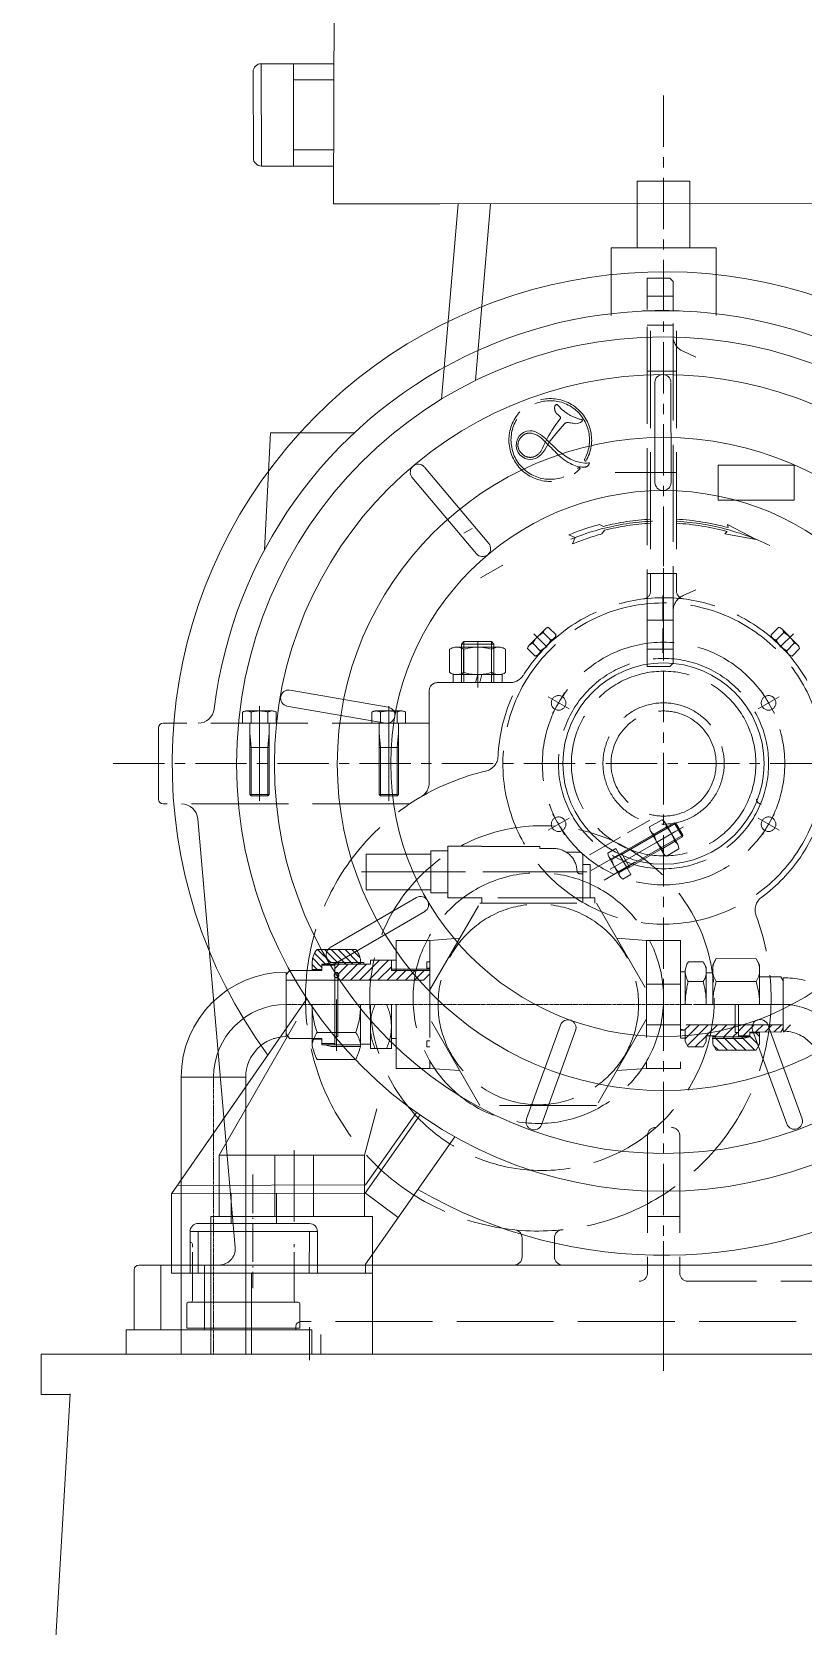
# Model space of a CAD drawing. Header units: inches. Extents: x 76 to 22091, y 292 to 17065.
# Drawn here: x 5108 to 5585, y 4821 to 5806 of the extents above; entities that cross this region are included whole.
import ezdxf

# ---------------------------------------------------------------- set-up
doc = ezdxf.new("R2010")
doc.units = ezdxf.units.IN
doc.header["$MEASUREMENT"] = 0
for name, pattern in [('ACAD_ISO02W100', [15, 12, -3]), ('ACAD_ISO04W100', [30, 24, -3, 0, -3]), ('CENTER', [50.8, 31.75, -6.35, 6.35, -6.35]), ('CHAIN', [0.7087, 0.4724, -0.0591, 0.1181, -0.0591]), ('EB_DASHDOTDOT', [45, 30, -3, 3, -3, 3, -3])]:
    doc.linetypes.add(name, pattern=pattern)
for name, color, linetype, lineweight in [('CAXA0', 7, 'Continuous', 5), ('CAXA1', 5, 'CENTER', 5), ('CAXA3', 7, 'Continuous', 5), ('图层1', 1, 'ACAD_ISO04W100', 5), ('虚线', 6, 'ACAD_ISO02W100', 5)]:
    doc.layers.add(name, color=color, linetype=linetype, lineweight=lineweight)

msp = doc.modelspace()

# ---------------------------------------------------------------- linework, layer by layer
at = {"color": 7, "lineweight": 5}
for p, q in [((5294.93, 5825.81), (5294.59, 5699.88)), ((5294.83, 5786.48), (5249.84, 5786.48)), ((5249.95, 5723.24), (5249.89, 5786.48)), ((5269.89, 5723.24), (5269.89, 5786.48)), ((5244.95, 5728.23), (5244.84, 5781.47)), ((5294.83, 5776.48), (5269.89, 5776.48)), ((5294.66, 5733.24), (5269.89, 5733.24)), ((5294.66, 5723.24), (5249.95, 5723.24)), ((5482.48, 5713.85), (5514.98, 5713.85)), ((5482.48, 5713.85), (5482.48, 5672.6)), ((5514.98, 5713.85), (5514.98, 5672.6)), ((5360.23, 5699.88), (5294.59, 5699.88)), ((5635.28, 5700.07), (5360.23, 5699.88)), ((5371.58, 5699.88), (5361.33, 5579.11)), ((5391.62, 5699.9), (5382.38, 5590.66)), ((5466.23, 5672.6), (5466.23, 5630.85)), ((5466.23, 5672.6), (5531.23, 5672.6)), ((5531.23, 5672.6), (5531.23, 5630.85)), ((5502.65, 5653.86), (5488.65, 5653.86)), ((5488.65, 5634.62), (5488.65, 5653.86)), ((5502.65, 5653.86), (5504.65, 5651.86)), ((5504.65, 5633.98), (5504.65, 5651.86)), ((5493.29, 5589.52), (5493.41, 5527.56)), ((5503.29, 5589.3), (5503.41, 5527.63)), ((5255.67, 5558.27), (5251.88, 5486.02)), ((5307.39, 5558.27), (5255.67, 5558.27)), ((5343.08, 5530.89), (5383, 5483.5)), ((5350.88, 5537.14), (5390.61, 5489.98)), ((5375.22, 5496.17), (5380.41, 5499.17)), ((5267.65, 5399.22), (5328.4, 5388.63)), ((5265.7, 5389.41), (5326.74, 5378.77)), ((5186.23, 5375.85), (5186.23, 5331.86)), ((5210.53, 5319.73), (5233.71, 5054.73)), ((5471.36, 5297.64), (5505.35, 5317.27)), ((5473.04, 5297.74), (5506.38, 5316.99)), ((5490.09, 5314.68), (5497.77, 5319.12)), ((5498.52, 5298.55), (5490.73, 5312.05)), ((5500.37, 5314.62), (5492.69, 5310.18)), ((5507.53, 5303.75), (5499.73, 5317.25)), ((5506.38, 5316.99), (5505.35, 5317.27)), ((5505.35, 5317.27), (5510.35, 5308.61)), ((5506.38, 5316.99), (5510.63, 5309.63)), ((5476.36, 5288.98), (5510.35, 5308.61)), ((5477.29, 5290.38), (5510.63, 5309.63)), ((5505.56, 5305.62), (5497.88, 5301.18)), ((5510.63, 5309.63), (5510.35, 5308.61)), ((5464.33, 5298.48), (5469.24, 5301.31)), ((5464.86, 5296.11), (5471.78, 5284.11)), ((5466.64, 5294.48), (5471.55, 5297.31)), ((5469.24, 5301.31), (5478.48, 5285.31)), ((5471.36, 5297.64), (5476.36, 5288.98)), ((5472.66, 5298.39), (5477.66, 5289.73)), ((5500.48, 5296.68), (5508.16, 5301.12)), ((5471.26, 5286.48), (5476.17, 5289.31)), ((5473.57, 5282.48), (5478.48, 5285.31)), ((5292.55, 5240.07), (5345.9, 5271.01)), ((5297.36, 5231.3), (5350.96, 5262.38)), ((5267.34, 5225.95), (5265.34, 5223.16)), ((5265.34, 5224.99), (5265.34, 5185.04)), ((5194.39, 5087.92), (5278.08, 5208.4)), ((5223.73, 5111.85), (5271.42, 5194.69)), ((5257.34, 5183.95), (5258.05, 5183.95)), ((5267.34, 5183.95), (5265.34, 5186.75)), ((5267.34, 5183.95), (5281.34, 5183.95)), ((5413.93, 5134.16), (5434.91, 5192.15)), ((5423.24, 5130.53), (5444.33, 5188.79)), ((5574.99, 5131.04), (5553.78, 5188.95)), ((5584.45, 5134.25), (5563.15, 5192.44)), ((5200.31, 5159.96), (5240.26, 5159.96)), ((5200.31, 5159.96), (5200.31, 4988.85)), ((5200.31, 5159.96), (5230.26, 5159.96)), ((5240.26, 5159.96), (5240.26, 4988.85)), ((5313.73, 5111.85), (5321.33, 5140.46)), ((5314.23, 5088.35), (5348.08, 5136.62)), ((5314.26, 5093.35), (5345.97, 5138.1)), ((5314.32, 5044.35), (5369.68, 5123.12)), ((5223.73, 5111.85), (5313.73, 5111.85)), ((5223.73, 5073.85), (5223.73, 5111.85)), ((5313.73, 5073.85), (5313.73, 5111.85)), ((5314.28, 5088.35), (5194.39, 5087.92)), ((5194.39, 5087.92), (5194.39, 5038.85)), ((5314.26, 5093.35), (5197.87, 5092.93)), ((5231.32, 5088.27), (5231.32, 5069.55)), ((5259.28, 5088.29), (5259.33, 5069.51)), ((5314.28, 5088.35), (5334.63, 5073.26)), ((5279.63, 5069.48), (5210.77, 5069.58)), ((5318.73, 5073.86), (5218.72, 5073.86)), ((5218.72, 5073.86), (5218.72, 4988.85)), ((5318.73, 5073.86), (5318.73, 4988.85)), ((5284.62, 5064.53), (5205.77, 5064.58)), ((5205.77, 5064.58), (5205.77, 5038.85)), ((5210.77, 5064.58), (5210.77, 5038.85)), ((5279.62, 5064.53), (5279.59, 5038.85)), ((5284.62, 5064.53), (5284.62, 5038.85)), ((5411.23, 5060.61), (5411.23, 5048.86)), ((5431.23, 5060.61), (5431.23, 5048.86)), ((5171.23, 5040.86), (5171.23, 5003.86)), ((5915.73, 5043.86), (5174.23, 5043.86)), ((5194.39, 5038.85), (5314.33, 5038.85)), ((5318.73, 5038.86), (5218.72, 5038.86)), ((5243.72, 5038.86), (5243.72, 4988.85)), ((5314.32, 5044.35), (5314.33, 5038.85)), ((5203.72, 5004.85), (5203.72, 5019.85)), ((5204.72, 5020.85), (5272.72, 5020.85)), ((5271.22, 5020.85), (5272.72, 5020.85)), ((5273.72, 5004.85), (5273.72, 5019.85)), ((5166.23, 5003.86), (5166.23, 4988.85)), ((5238.73, 5003.86), (5166.23, 5003.86)), ((5177.22, 5003.85), (5166.23, 5003.85)), ((5238.73, 5003.86), (5171.23, 5003.86)), ((5281.23, 5003.86), (5186.23, 5003.86)), ((5203.72, 5004.85), (5273.72, 5004.85)), ((5271.23, 5005.86), (5271.23, 5003.86)), ((5281.23, 5003.86), (5281.23, 4988.85)), ((5286.72, 4988.85), (5286.72, 5000.85)), ((5113.72, 4988.85), (5113.72, 4963.85)), ((5113.73, 4988.85), (5113.73, 4963.85)), ((5958.72, 4988.85), (5113.73, 4988.85)), ((5988.72, 4988.85), (5128.72, 4988.85)), ((5190.72, 4988.85), (5286.72, 4988.85)), ((5131.68, 4964.25), (5107.94, 4558.85)), ((5113.73, 4963.85), (5131.65, 4963.85))]:
    msp.add_line(p, q, dxfattribs=at)
for centre, radius in [((5498.73, 5353.55), 264.11), ((5498.73, 5353.55), 240.75), ((5498.73, 5353.55), 201.83), ((5498.73, 5353.85), 168.78), ((5498.73, 5353.85), 62.24)]:
    msp.add_circle(centre, radius, dxfattribs=at)
for centre, radius, start, end in [((5249.84, 5781.48), 5, 89.99533, 180.11998), ((5249.95, 5728.24), 5, 180.11998, 270.00361), ((5498.73, 5353.85), 304, 68.52452, 216.36046), ((5498.73, 5353.86), 280, 58.99728, 173.06809), ((5498.73, 5353.85), 304, 240.01155, 64.22543), ((5498.29, 5589.3), 5, 2.81785, 177.40095), ((5347.05, 5533.93), 5, 42.81785, 217.40095), ((5498.41, 5527.63), 5, 180, 0), ((5386.78, 5486.77), 5, 220, 40), ((5266.79, 5394.29), 5, 82.81785, 257.40095), ((5210.85, 5388.86), 10, 270, 353.06809), ((5327.53, 5383.71), 5, 260, 80), ((5189.23, 5375.85), 3, 90, 180), ((5189.23, 5331.86), 3, 180, 270), ((5200.57, 5318.86), 10, 5, 90), ((5494.87, 5314.44), 4.79, 177.13277, 242.86723), ((5495.59, 5314.86), 4.79, 357.13277, 62.86723), ((5488.04, 5301.5), 18, 13.22135, 46.77865), ((5510.21, 5314.3), 18, 193.22135, 226.77865), ((5503.38, 5301.36), 4.79, 357.13277, 62.86723), ((5468.34, 5298.12), 4.02, 174.96996, 245.03004), ((5481.31, 5297.61), 15, 192.06607, 227.93393), ((5502.67, 5300.94), 4.79, 177.13277, 242.86723), ((5475.27, 5286.12), 4.02, 174.96996, 245.03004), ((5348.4, 5266.68), 5, 300, 120), ((5295.05, 5235.74), 5, 122.81785, 297.40095), ((5265.34, 5159.96), 65.03, 90, 180), ((5439.6, 5190.44), 5, 340, 160), ((5558.48, 5190.66), 5, 20, 200), ((5265.34, 5159.96), 25.08, 90, 180), ((5332.6, 5192.98), 53.05, 194.91691, 204.52925), ((5418.63, 5132.45), 5, 162.81785, 337.40095), ((5579.68, 5132.75), 5, 202.81785, 17.40095), ((5210.77, 5064.58), 5, 89.91581, 180), ((5279.62, 5064.48), 5, 0.58104, 89.91581), ((5406.23, 5060.61), 5, 0, 84.22171), ((5436.23, 5060.61), 5, 95.77737, 180), ((5206.22, 5056.85), 1, 0, 90), ((5223.75, 5053.86), 10, 270, 5), ((5406.23, 5048.86), 5, 270, 0), ((5436.23, 5048.86), 5, 180, 270), ((5174.23, 5040.86), 3, 90, 180), ((5204.72, 5019.85), 1, 90, 180), ((5206.22, 5021.85), 1, 270, 0), ((5271.22, 5021.85), 1, 180, 270), ((5272.72, 5019.85), 1, 0, 90), ((5274.23, 5005.86), 3, 90, 180)]:
    msp.add_arc(centre, radius, start, end, dxfattribs=at)
at = {"color": 7, "lineweight": 5, "ltscale": 3}
msp.add_arc((5265.34, 5159.96), 45, 90, 180, dxfattribs=at)
at = {"layer": 'CAXA0', "color": 7, "linetype": 'Continuous', "lineweight": 5}
for p, q in [((5287.34, 5227.84), (5281.67, 5233.51)), ((5289.46, 5229.97), (5282.8, 5236.62)), ((5292.82, 5230.84), (5284.71, 5238.95)), ((5296.95, 5230.95), (5288.95, 5238.95)), ((5301.2, 5230.95), (5293.2, 5238.95)), ((5305.44, 5230.95), (5297.44, 5238.95)), ((5309.68, 5230.95), (5301.68, 5238.95)), ((5310.89, 5233.99), (5305.92, 5238.95)), ((5284.48, 5226.45), (5281.34, 5229.6)), ((5295.34, 5227.19), (5298, 5229.85)), ((5298.05, 5229.85), (5296.95, 5230.95)), ((5297.58, 5223.77), (5303.66, 5229.85)), ((5299.41, 5219.95), (5309.31, 5229.85)), ((5302.3, 5229.85), (5301.2, 5230.95)), ((5305.07, 5219.95), (5314.97, 5229.85)), ((5306.54, 5229.85), (5305.44, 5230.95)), ((5310.78, 5229.85), (5309.68, 5230.95)), ((5310.73, 5219.95), (5323.01, 5232.23)), ((5316.38, 5219.95), (5328.66, 5232.23)), ((5317.34, 5232.22), (5317.35, 5232.23)), ((5322.04, 5219.95), (5330.34, 5228.25)), ((5327.7, 5219.95), (5333.7, 5225.95)), ((5333.35, 5219.95), (5339.35, 5225.95)), ((5339.01, 5219.95), (5345.01, 5225.95)), ((5344.67, 5219.95), (5350.67, 5225.95)), ((5350.32, 5219.95), (5354.24, 5223.87)), ((5509.24, 5192.19), (5509.44, 5192.4)), ((5511.74, 5189.04), (5515.1, 5192.4)), ((5512.12, 5183.76), (5520.76, 5192.4)), ((5513.53, 5179.51), (5526.42, 5192.4)), ((5518.38, 5178.65), (5525.12, 5185.39)), ((5525.18, 5185.45), (5532.13, 5192.4)), ((5530.62, 5185.23), (5537.79, 5192.4)), ((5530.99, 5183.94), (5530.62, 5184.31)), ((5530.99, 5183.94), (5530.62, 5184.31)), ((5538.28, 5176.63), (5530.99, 5183.94)), ((5538.28, 5176.63), (5530.99, 5183.94)), ((5536.65, 5183.94), (5535.65, 5184.94)), ((5536.65, 5183.94), (5535.65, 5184.94)), ((5535.98, 5184.94), (5543.03, 5191.98)), ((5543.94, 5176.63), (5536.65, 5183.94)), ((5543.94, 5176.63), (5536.65, 5183.94)), ((5542.3, 5183.93), (5541.3, 5184.93)), ((5542.3, 5183.93), (5541.3, 5184.93)), ((5541.63, 5184.93), (5544.38, 5187.68)), ((5549.6, 5176.62), (5542.3, 5183.93)), ((5549.6, 5176.62), (5542.3, 5183.93)), ((5545.12, 5188.48), (5549.04, 5192.4)), ((5547.9, 5183.99), (5546.96, 5184.93)), ((5547.9, 5183.99), (5546.96, 5184.93)), ((5555.25, 5176.62), (5547.9, 5183.99)), ((5555.25, 5176.62), (5547.9, 5183.99)), ((5547.93, 5185.63), (5554.7, 5192.4)), ((5557.75, 5179.78), (5552.12, 5185.42)), ((5557.75, 5179.78), (5552.12, 5185.42)), ((5558.12, 5185.07), (5555.78, 5187.42)), ((5558.12, 5185.07), (5555.78, 5187.42)), ((5555.88, 5187.92), (5560.36, 5192.4)), ((5561.53, 5187.91), (5566.01, 5192.4)), ((5567.18, 5187.91), (5571.67, 5192.4)), ((5572.83, 5187.9), (5577.33, 5192.4)), ((5532.63, 5176.64), (5529.49, 5179.78)), ((5532.63, 5176.64), (5529.49, 5179.78))]:
    msp.add_line(p, q, dxfattribs=at)
at = {"layer": 'CAXA1', "lineweight": 5}
for p, q in [((5498.73, 5766.78), (5498.73, 5029.47)), ((5158.27, 5353.85), (5839.2, 5353.85))]:
    msp.add_line(p, q, dxfattribs=at)
at = {"layer": 'CAXA1', "linetype": 'CENTER', "lineweight": 5, "ltscale": 3}
for p, q in [((5508.32, 5633.77), (5485.71, 5633.77)), ((5465.72, 5288.61), (5511.1, 5314.81)), ((5493.96, 5304.92), (5506.23, 5312)), ((5494.74, 5311.15), (5454.04, 5287.65)), ((5270.23, 5114.85), (5270.23, 5070.85)), ((5498.73, 5058.64), (5498.73, 4978.38)), ((5279.72, 4985.1), (5279.72, 5005.54)), ((5498.72, 4988.86), (5498.72, 4978.38))]:
    msp.add_line(p, q, dxfattribs=at)
at = {"layer": 'CAXA3', "color": 7, "lineweight": 5}
for p, q in [((5471.36, 5297.64), (5473.04, 5297.74)), ((5476.36, 5288.98), (5477.29, 5290.38))]:
    msp.add_line(p, q, dxfattribs=at)
at = {"layer": 'CAXA3', "color": 7, "linetype": 'EB_DASHDOTDOT', "lineweight": 5}
for p, q in [((5207.22, 5021.85), (5207.22, 5056.85)), ((5270.22, 5021.85), (5270.22, 5056.85))]:
    msp.add_line(p, q, dxfattribs=at)
at = {"layer": '图层1', "color": 7, "lineweight": 5}
msp.add_line((5244.73, 5099.89), (5244.73, 5029.47), dxfattribs=at)
at = {"layer": '虚线', "color": 7, "lineweight": 5, "ltscale": 5}
for p, q in [((5504.65, 5642.86), (5488.65, 5642.86)), ((5488.65, 5413.86), (5488.65, 5634.49)), ((5488.65, 5413.77), (5488.65, 5633.77)), ((5504.65, 5415.86), (5504.65, 5634.7)), ((5504.65, 5415.86), (5504.65, 5633.98)), ((5504.65, 5624.86), (5488.65, 5624.86)), ((5490.73, 5621.28), (5490.73, 5460.56)), ((5506.73, 5621.28), (5506.73, 5460.57)), ((5510.83, 5608.72), (5518.65, 5605.14)), ((5506.73, 5596.36), (5488.65, 5596.36)), ((5431.33, 5574.02), (5431.32, 5573.87)), ((5431.32, 5573.87), (5431.32, 5573.72)), ((5431.32, 5573.72), (5431.32, 5573.55)), ((5431.32, 5573.55), (5431.33, 5573.38)), ((5431.34, 5574.16), (5431.33, 5574.02)), ((5431.33, 5573.38), (5431.35, 5573.21)), ((5431.36, 5574.3), (5431.34, 5574.16)), ((5431.35, 5573.21), (5431.38, 5572.88)), ((5431.38, 5574.43), (5431.36, 5574.3)), ((5431.41, 5574.55), (5431.38, 5574.43)), ((5431.38, 5572.88), (5431.43, 5572.57)), ((5431.44, 5574.67), (5431.41, 5574.55)), ((5431.43, 5572.57), (5431.47, 5572.43)), ((5431.48, 5574.78), (5431.44, 5574.67)), ((5431.47, 5572.43), (5431.5, 5572.28)), ((5431.52, 5574.89), (5431.48, 5574.78)), ((5431.5, 5572.28), (5431.54, 5572.14)), ((5431.57, 5574.99), (5431.52, 5574.89)), ((5431.54, 5572.14), (5431.58, 5571.99)), ((5431.63, 5575.09), (5431.57, 5574.99)), ((5431.58, 5571.99), (5431.62, 5571.86)), ((5431.62, 5571.86), (5431.67, 5571.72)), ((5431.69, 5575.17), (5431.63, 5575.09)), ((5431.67, 5571.72), (5431.72, 5571.59)), ((5431.76, 5575.26), (5431.69, 5575.17)), ((5431.72, 5571.59), (5431.77, 5571.46)), ((5431.86, 5575.36), (5431.76, 5575.26)), ((5431.77, 5571.46), (5431.83, 5571.34)), ((5431.83, 5571.34), (5431.89, 5571.21)), ((5431.97, 5575.46), (5431.86, 5575.36)), ((5431.89, 5571.21), (5431.96, 5571.1)), ((5431.96, 5571.1), (5432.03, 5570.98)), ((5432.1, 5575.55), (5431.97, 5575.46)), ((5432.03, 5570.98), (5432.1, 5570.86)), ((5432.25, 5575.64), (5432.1, 5575.55)), ((5432.1, 5570.86), (5432.18, 5570.75)), ((5432.18, 5570.75), (5432.26, 5570.63)), ((5432.4, 5575.72), (5432.25, 5575.64)), ((5432.26, 5570.63), (5432.35, 5570.51)), ((5432.35, 5570.51), (5432.44, 5570.39)), ((5432.57, 5575.79), (5432.4, 5575.72)), ((5432.44, 5570.39), (5432.55, 5570.27)), ((5432.55, 5570.27), (5432.77, 5570.03)), ((5432.74, 5575.85), (5432.57, 5575.79)), ((5432.93, 5575.91), (5432.74, 5575.85)), ((5432.77, 5570.03), (5433, 5569.8)), ((5432.93, 5575.91), (5433.32, 5575.43)), ((5433, 5569.8), (5433.26, 5569.55)), ((5433.26, 5569.55), (5433.5, 5569.32)), ((5433.32, 5575.43), (5433.72, 5574.97)), ((5433.5, 5569.32), (5434.19, 5568.71)), ((5433.72, 5574.97), (5434.13, 5574.51)), ((5434.13, 5574.51), (5434.55, 5574.07)), ((5434.19, 5568.71), (5434.73, 5568.21)), ((5434.55, 5574.07), (5434.98, 5573.63)), ((5434.98, 5573.63), (5435.41, 5573.21)), ((5435.41, 5573.21), (5435.85, 5572.79)), ((5435.85, 5572.79), (5436.3, 5572.39)), ((5436.3, 5572.39), (5436.76, 5572)), ((5436.76, 5572), (5437.22, 5571.62)), ((5437.22, 5571.62), (5437.69, 5571.25)), ((5437.69, 5571.25), (5438.17, 5570.9)), ((5438.17, 5570.9), (5438.65, 5570.56)), ((5438.65, 5570.56), (5439.14, 5570.23)), ((5439.14, 5570.23), (5439.63, 5569.91)), ((5439.63, 5569.91), (5440.13, 5569.61)), ((5440.13, 5569.61), (5440.58, 5569.34)), ((5440.58, 5569.34), (5441.05, 5569.08)), ((5441.05, 5569.08), (5441.52, 5568.83)), ((5441.52, 5568.83), (5442, 5568.59)), ((5442, 5568.59), (5442.49, 5568.36)), ((5442.49, 5568.36), (5442.98, 5568.14)), ((5442.98, 5568.14), (5443.48, 5567.92)), ((5410.84, 5557.62), (5412.45, 5558.68)), ((5412.45, 5558.68), (5414.21, 5559.36)), ((5414.21, 5559.36), (5416.01, 5559.62)), ((5416.01, 5559.62), (5417.53, 5559.5)), ((5417.53, 5559.5), (5419.13, 5559.07)), ((5419.13, 5559.07), (5420.8, 5558.33)), ((5420.8, 5558.33), (5422.59, 5557.27)), ((5429.68, 5559.71), (5428.75, 5558.2)), ((5430.88, 5561.54), (5429.68, 5559.71)), ((5432.11, 5563.36), (5430.88, 5561.54)), ((5437.43, 5563.92), (5432.06, 5557.6)), ((5433.4, 5565.14), (5432.11, 5563.36)), ((5434.73, 5566.91), (5433.4, 5565.14)), ((5437.48, 5563.95), (5437.3, 5563.79)), ((5437.67, 5564.09), (5437.48, 5563.95)), ((5437.86, 5564.22), (5437.67, 5564.09)), ((5438.05, 5564.34), (5437.86, 5564.22)), ((5438.24, 5564.43), (5438.05, 5564.34)), ((5438.43, 5564.51), (5438.24, 5564.43)), ((5438.62, 5564.57), (5438.43, 5564.51)), ((5438.72, 5564.6), (5438.62, 5564.57)), ((5438.81, 5564.62), (5438.72, 5564.6)), ((5438.97, 5564.64), (5438.81, 5564.62)), ((5439.14, 5564.65), (5438.97, 5564.64)), ((5439.31, 5564.66), (5439.14, 5564.65)), ((5439.5, 5564.65), (5439.31, 5564.66)), ((5439.69, 5564.63), (5439.5, 5564.65)), ((5439.89, 5564.6), (5439.69, 5564.63)), ((5440.57, 5564.49), (5439.89, 5564.6)), ((5441.08, 5564.42), (5440.57, 5564.49)), ((5442.19, 5564.28), (5441.08, 5564.42)), ((5442.66, 5564.21), (5442.19, 5564.28)), ((5444.41, 5563.93), (5442.74, 5564.21)), ((5443.48, 5567.92), (5443.99, 5567.72)), ((5443.99, 5567.72), (5444.5, 5567.53)), ((5445.53, 5563.98), (5444.41, 5563.93)), ((5444.5, 5567.53), (5445.02, 5567.34)), ((5445.02, 5567.34), (5445.54, 5567.16)), ((5447.33, 5564.76), (5445.53, 5563.98)), ((5445.54, 5567.16), (5446.07, 5567)), ((5446.07, 5567), (5446.6, 5566.84)), ((5446.6, 5566.84), (5447.14, 5566.7)), ((5447.14, 5566.7), (5447.68, 5566.56)), ((5448.35, 5565.43), (5447.33, 5564.76)), ((5447.68, 5566.56), (5448.23, 5566.44)), ((5448.23, 5566.44), (5448.55, 5566.01)), ((5448.55, 5566.01), (5448.35, 5565.43)), ((5407.57, 5550.05), (5407.71, 5552.26)), ((5407.96, 5547.93), (5407.57, 5550.05)), ((5407.71, 5552.26), (5408.37, 5554.39)), ((5408.37, 5554.39), (5409.5, 5556.26)), ((5408.63, 5550.98), (5408.65, 5551.26)), ((5408.63, 5550.71), (5408.63, 5550.98)), ((5408.63, 5550.43), (5408.63, 5550.71)), ((5408.65, 5550.16), (5408.63, 5550.43)), ((5408.65, 5551.26), (5408.69, 5551.55)), ((5408.68, 5549.88), (5408.65, 5550.16)), ((5408.72, 5549.6), (5408.68, 5549.88)), ((5408.69, 5551.55), (5408.73, 5551.83)), ((5408.78, 5549.32), (5408.72, 5549.6)), ((5408.73, 5551.83), (5408.79, 5552.11)), ((5408.84, 5549.05), (5408.78, 5549.32)), ((5408.79, 5552.11), (5408.86, 5552.4)), ((5408.92, 5548.77), (5408.84, 5549.05)), ((5408.86, 5552.4), (5408.95, 5552.68)), ((5409.02, 5548.49), (5408.92, 5548.77)), ((5408.95, 5552.68), (5409.04, 5552.97)), ((5409.12, 5548.22), (5409.02, 5548.49)), ((5409.04, 5552.97), (5409.15, 5553.25)), ((5409.15, 5553.25), (5409.27, 5553.53)), ((5409.27, 5553.53), (5409.4, 5553.81)), ((5409.4, 5553.81), (5409.54, 5554.08)), ((5409.5, 5556.26), (5410.84, 5557.62)), ((5409.54, 5554.08), (5409.7, 5554.35)), ((5409.7, 5554.35), (5409.86, 5554.62)), ((5409.86, 5554.62), (5410.04, 5554.88)), ((5410.04, 5554.88), (5410.22, 5555.13)), ((5410.22, 5555.13), (5410.41, 5555.38)), ((5410.41, 5555.38), (5410.62, 5555.62)), ((5410.62, 5555.62), (5410.83, 5555.86)), ((5410.83, 5555.86), (5411.04, 5556.08)), ((5411.04, 5556.08), (5411.27, 5556.3)), ((5411.27, 5556.3), (5411.5, 5556.5)), ((5411.5, 5556.5), (5411.74, 5556.69)), ((5411.74, 5556.69), (5411.98, 5556.88)), ((5411.98, 5556.88), (5412.22, 5557.05)), ((5412.22, 5557.05), (5412.47, 5557.21)), ((5412.47, 5557.21), (5412.73, 5557.36)), ((5412.73, 5557.36), (5412.98, 5557.49)), ((5412.98, 5557.49), (5413.24, 5557.62)), ((5413.24, 5557.62), (5413.5, 5557.73)), ((5413.5, 5557.73), (5413.76, 5557.82)), ((5413.76, 5557.82), (5414.03, 5557.91)), ((5414.03, 5557.91), (5414.26, 5557.97)), ((5414.26, 5557.97), (5414.5, 5558.02)), ((5414.5, 5558.02), (5414.74, 5558.06)), ((5414.74, 5558.06), (5414.98, 5558.1)), ((5414.98, 5558.1), (5415.23, 5558.12)), ((5415.23, 5558.12), (5415.48, 5558.14)), ((5415.48, 5558.14), (5415.74, 5558.14)), ((5415.74, 5558.14), (5416, 5558.14)), ((5416, 5558.14), (5416.52, 5558.1)), ((5416.52, 5558.1), (5417.06, 5558.02)), ((5417.06, 5558.02), (5417.62, 5557.91)), ((5417.62, 5557.91), (5418.18, 5557.76)), ((5418.18, 5557.76), (5418.76, 5557.56)), ((5418.76, 5557.56), (5419.35, 5557.33)), ((5419.35, 5557.33), (5419.95, 5557.07)), ((5419.95, 5557.07), (5420.56, 5556.76)), ((5420.56, 5556.76), (5421.18, 5556.42)), ((5421.18, 5556.42), (5421.79, 5556.05)), ((5421.79, 5556.05), (5422.41, 5555.64)), ((5422.41, 5555.64), (5423.03, 5555.21)), ((5422.59, 5557.27), (5425.68, 5554.85)), ((5423.75, 5548.74), (5423.03, 5547.11)), ((5424.51, 5550.36), (5423.75, 5548.74)), ((5425.3, 5551.96), (5424.51, 5550.36)), ((5426.12, 5553.55), (5425.3, 5551.96)), ((5428.03, 5552.57), (5425.32, 5547.88)), ((5425.68, 5554.85), (5427.14, 5553.41)), ((5426.97, 5555.11), (5426.12, 5553.55)), ((5427.85, 5556.66), (5426.97, 5555.11)), ((5427.14, 5553.41), (5432.03, 5548.59)), ((5428.75, 5558.2), (5427.85, 5556.66)), ((5429.55, 5554.65), (5428.03, 5552.57)), ((5432.06, 5557.6), (5429.55, 5554.65)), ((5432.03, 5548.59), (5433.83, 5547.03)), ((5408.74, 5546.21), (5407.96, 5547.93)), ((5409.9, 5544.66), (5408.74, 5546.21)), ((5409.23, 5547.94), (5409.12, 5548.22)), ((5409.36, 5547.67), (5409.23, 5547.94)), ((5409.5, 5547.41), (5409.36, 5547.67)), ((5409.65, 5547.14), (5409.5, 5547.41)), ((5409.81, 5546.88), (5409.65, 5547.14)), ((5409.98, 5546.63), (5409.81, 5546.88)), ((5411.38, 5543.4), (5409.9, 5544.66)), ((5410.16, 5546.38), (5409.98, 5546.63)), ((5410.35, 5546.13), (5410.16, 5546.38)), ((5410.55, 5545.89), (5410.35, 5546.13)), ((5410.76, 5545.66), (5410.55, 5545.89)), ((5410.98, 5545.44), (5410.76, 5545.66)), ((5411.2, 5545.22), (5410.98, 5545.44)), ((5411.44, 5545.01), (5411.2, 5545.22)), ((5413.06, 5542.49), (5411.38, 5543.4)), ((5411.67, 5544.81), (5411.44, 5545.01)), ((5411.92, 5544.62), (5411.67, 5544.81)), ((5412.17, 5544.45), (5411.92, 5544.62)), ((5412.42, 5544.28), (5412.17, 5544.45)), ((5412.68, 5544.12), (5412.42, 5544.28)), ((5412.95, 5543.97), (5412.68, 5544.12)), ((5413.21, 5543.84), (5412.95, 5543.97)), ((5414.61, 5542.03), (5413.06, 5542.49)), ((5413.48, 5543.72), (5413.21, 5543.84)), ((5413.75, 5543.6), (5413.48, 5543.72)), ((5414.03, 5543.51), (5413.75, 5543.6)), ((5414.3, 5543.42), (5414.03, 5543.51)), ((5414.57, 5543.34), (5414.3, 5543.42)), ((5414.85, 5543.28), (5414.57, 5543.34)), ((5416.24, 5541.86), (5414.61, 5542.03)), ((5415.13, 5543.23), (5414.85, 5543.28)), ((5415.41, 5543.19), (5415.13, 5543.23)), ((5415.7, 5543.16), (5415.41, 5543.19)), ((5415.98, 5543.14), (5415.7, 5543.16)), ((5416.27, 5543.14), (5415.98, 5543.14)), ((5417.88, 5542), (5416.24, 5541.86)), ((5416.56, 5543.14), (5416.27, 5543.14)), ((5416.84, 5543.16), (5416.56, 5543.14)), ((5417.13, 5543.19), (5416.84, 5543.16)), ((5417.41, 5543.23), (5417.13, 5543.19)), ((5417.7, 5543.28), (5417.41, 5543.23)), ((5417.98, 5543.34), (5417.7, 5543.28)), ((5419.44, 5542.42), (5417.88, 5542)), ((5418.25, 5543.42), (5417.98, 5543.34)), ((5418.53, 5543.51), (5418.25, 5543.42)), ((5418.84, 5543.62), (5418.53, 5543.51)), ((5419.16, 5543.75), (5418.84, 5543.62)), ((5419.47, 5543.9), (5419.16, 5543.75)), ((5420.68, 5543.01), (5419.44, 5542.42)), ((5419.78, 5544.06), (5419.47, 5543.9)), ((5420.09, 5544.24), (5419.78, 5544.06)), ((5420.39, 5544.44), (5420.09, 5544.24)), ((5420.69, 5544.65), (5420.39, 5544.44)), ((5421.87, 5543.82), (5420.68, 5543.01)), ((5420.98, 5544.87), (5420.69, 5544.65)), ((5421.26, 5545.11), (5420.98, 5544.87)), ((5421.54, 5545.36), (5421.26, 5545.11)), ((5421.81, 5545.63), (5421.54, 5545.36)), ((5422.08, 5545.9), (5421.81, 5545.63)), ((5423.01, 5544.84), (5421.87, 5543.82)), ((5422.33, 5546.19), (5422.08, 5545.9)), ((5422.57, 5546.49), (5422.33, 5546.19)), ((5422.8, 5546.79), (5422.57, 5546.49)), ((5423.03, 5547.11), (5422.8, 5546.79)), ((5424.07, 5546.05), (5423.01, 5544.84)), ((5425.32, 5547.88), (5424.07, 5546.05)), ((5432.18, 5546.11), (5433.09, 5545.11)), ((5433.09, 5545.11), (5434.06, 5544.15)), ((5433.83, 5547.03), (5434.73, 5546.28)), ((5434.06, 5544.15), (5435.09, 5543.23)), ((5434.73, 5546.28), (5438.03, 5543.78)), ((5435.09, 5543.23), (5436.19, 5542.34)), ((5436.19, 5542.34), (5437.34, 5541.5)), ((5437.34, 5541.5), (5438.55, 5540.7)), ((5438.03, 5543.78), (5441.06, 5542.02)), ((5438.55, 5540.7), (5439.81, 5539.95)), ((5439.81, 5539.95), (5441.11, 5539.25)), ((5441.06, 5542.02), (5444.07, 5540.8)), ((5441.11, 5539.25), (5442.23, 5538.72)), ((5442.23, 5538.72), (5443.29, 5538.26)), ((5444.07, 5540.8), (5447.44, 5539.9)), ((5447.44, 5539.9), (5450.1, 5539.57)), ((5450.1, 5539.57), (5451.47, 5539.64)), ((5451.47, 5539.64), (5452.89, 5539.9)), ((5452.25, 5538.29), (5452.41, 5538.55)), ((5452.41, 5538.55), (5452.55, 5538.83)), ((5452.55, 5538.83), (5452.67, 5539.13)), ((5452.67, 5539.13), (5452.77, 5539.45)), ((5452.77, 5539.45), (5452.85, 5539.77)), ((5443.29, 5538.26), (5444.32, 5537.89)), ((5444.32, 5537.89), (5445.32, 5537.58)), ((5445.32, 5537.58), (5446.31, 5537.35)), ((5446.31, 5537.35), (5447.28, 5537.19)), ((5447.28, 5537.19), (5448.25, 5537.09)), ((5448.25, 5537.09), (5449.22, 5537.07)), ((5449.22, 5537.07), (5450.03, 5537.11)), ((5450.03, 5537.11), (5450.38, 5537.16)), ((5450.38, 5537.16), (5450.7, 5537.23)), ((5450.7, 5537.23), (5450.99, 5537.31)), ((5450.99, 5537.31), (5451.25, 5537.42)), ((5451.25, 5537.42), (5451.49, 5537.55)), ((5451.49, 5537.55), (5451.71, 5537.69)), ((5451.71, 5537.69), (5451.9, 5537.86)), ((5451.9, 5537.86), (5452.08, 5538.07)), ((5452.08, 5538.07), (5452.25, 5538.29)), ((5506.73, 5533.86), (5468.86, 5533.86)), ((5532.5, 5538.34), (5532.5, 5516.6)), ((5579.6, 5538.34), (5532.5, 5538.34)), ((5579.6, 5516.6), (5579.6, 5538.34)), ((5532.5, 5516.6), (5579.6, 5516.6)), ((5459.02, 5501.62), (5461.61, 5500.49)), ((5556.01, 5492.44), (5538.22, 5501.66)), ((5538.22, 5501.66), (5538.64, 5499.73)), ((5444.14, 5493.61), (5440.14, 5495.21)), ((5442.44, 5489.66), (5444.14, 5493.61)), ((5462.22, 5498.06), (5460.57, 5495.83)), ((5498.69, 5491.85), (5498.69, 5475.85)), ((5537.98, 5497.32), (5536.66, 5495.87)), ((5556.01, 5492.44), (5536.66, 5495.87)), ((5399.24, 5476.56), (5385.39, 5468.56)), ((5506.73, 5471.36), (5488.65, 5471.36)), ((5498.73, 5456.35), (5498.73, 5471.35)), ((5510.91, 5457.72), (5518.73, 5461.3)), ((5498.33, 5457.77), (5498.33, 5441.77)), ((5498.69, 5456.85), (5498.69, 5440.85)), ((5504.65, 5442.59), (5488.65, 5442.59)), ((5415.69, 5427.07), (5425.43, 5436.92)), ((5426.77, 5425.86), (5418.43, 5434.1)), ((5421.38, 5421.44), (5431.12, 5431.3)), ((5424.32, 5434.77), (5428.98, 5430.17)), ((5432.22, 5433.46), (5427.57, 5438.05)), ((5498.37, 5422.26), (5498.37, 5437.26)), ((5498.73, 5421.35), (5498.73, 5436.35)), ((5565.24, 5433.46), (5569.89, 5438.05)), ((5576.08, 5421.44), (5566.34, 5431.3)), ((5573.14, 5434.77), (5568.48, 5430.17)), ((5570.69, 5425.86), (5579.03, 5434.1)), ((5581.77, 5427.07), (5572.03, 5436.92)), ((5366.4, 5410.17), (5366.4, 5424.51)), ((5370.73, 5425.79), (5396.72, 5425.79)), ((5373.73, 5427.74), (5375.23, 5429.24)), ((5393.73, 5427.74), (5373.73, 5427.74)), ((5373.73, 5427.74), (5373.73, 5403.87)), ((5375.06, 5424.51), (5375.06, 5410.17)), ((5392.23, 5429.24), (5375.23, 5429.24)), ((5375.23, 5403.87), (5375.23, 5429.24)), ((5383.73, 5407.61), (5383.73, 5428.79)), ((5393.73, 5427.74), (5392.23, 5429.24)), ((5392.23, 5403.87), (5392.23, 5429.24)), ((5392.39, 5424.51), (5392.39, 5410.17)), ((5393.73, 5403.87), (5393.73, 5427.74)), ((5401.05, 5410.17), (5401.05, 5424.51)), ((5419.24, 5420.31), (5414.59, 5424.91)), ((5417.83, 5428.2), (5422.49, 5423.6)), ((5504.65, 5424.59), (5488.65, 5424.59)), ((5579.63, 5428.2), (5574.97, 5423.6)), ((5578.22, 5420.31), (5582.87, 5424.91)), ((5383.73, 5400.87), (5383.73, 5411.87)), ((5502.65, 5413.86), (5488.65, 5413.86)), ((5502.65, 5413.86), (5504.65, 5415.86)), ((5403.61, 5403.86), (5358.73, 5403.86)), ((5398.83, 5408.87), (5368.63, 5408.87)), ((5368.63, 5403.87), (5368.63, 5408.87)), ((5398.83, 5403.87), (5368.63, 5403.87)), ((5370.73, 5408.89), (5396.72, 5408.89)), ((5382.43, 5403.87), (5382.6, 5404.52)), ((5382.6, 5404.52), (5383.77, 5408.87)), ((5385.02, 5403.87), (5386.36, 5408.87)), ((5398.83, 5403.87), (5398.83, 5408.87)), ((5353.73, 5398.86), (5353.73, 5341.93)), ((5440.28, 5387.6), (5427.29, 5395.1)), ((5430.03, 5384.85), (5437.53, 5397.84)), ((5557.19, 5387.6), (5570.18, 5395.1)), ((5559.94, 5397.84), (5567.44, 5384.85)), ((5238.33, 5385.59), (5238.33, 5378.86)), ((5240.93, 5386.36), (5256.52, 5386.36)), ((5243.53, 5385.59), (5243.53, 5378.86)), ((5248.73, 5389.36), (5248.73, 5330.86)), ((5253.92, 5385.59), (5253.92, 5378.86)), ((5259.12, 5385.59), (5259.12, 5378.86)), ((5318.33, 5385.59), (5318.33, 5378.86)), ((5320.93, 5386.36), (5336.52, 5386.36)), ((5323.53, 5385.59), (5323.53, 5378.86)), ((5328.73, 5389.36), (5328.73, 5330.86)), ((5333.92, 5385.59), (5333.92, 5378.86)), ((5339.12, 5385.59), (5339.12, 5378.86)), ((5353.73, 5378.86), (5189.23, 5378.86)), ((5238.33, 5378.86), (5259.12, 5378.86)), ((5242.73, 5378.86), (5254.73, 5378.86)), ((5242.73, 5378.86), (5242.73, 5334.76)), ((5243.63, 5363.86), (5242.73, 5372.61)), ((5253.83, 5363.86), (5254.73, 5372.61)), ((5254.73, 5378.86), (5254.73, 5334.76)), ((5318.33, 5378.86), (5339.12, 5378.86)), ((5322.73, 5378.86), (5334.73, 5378.86)), ((5322.73, 5378.86), (5322.73, 5334.76)), ((5323.63, 5363.86), (5322.73, 5372.61)), ((5333.83, 5363.86), (5334.73, 5372.61)), ((5334.73, 5378.86), (5334.73, 5334.76)), ((5242.73, 5363.86), (5254.73, 5363.86)), ((5243.63, 5363.86), (5243.63, 5333.86)), ((5253.83, 5363.86), (5253.83, 5333.86)), ((5322.73, 5363.86), (5334.73, 5363.86)), ((5323.63, 5363.86), (5323.63, 5333.86)), ((5333.83, 5363.86), (5333.83, 5333.86)), ((5243.63, 5333.86), (5242.73, 5334.76)), ((5242.73, 5334.76), (5254.73, 5334.76)), ((5243.63, 5333.86), (5253.83, 5333.86)), ((5253.83, 5333.86), (5254.73, 5334.76)), ((5323.63, 5333.86), (5322.73, 5334.76)), ((5322.73, 5334.76), (5334.73, 5334.76)), ((5323.63, 5333.86), (5333.83, 5333.86)), ((5333.83, 5333.86), (5334.73, 5334.76)), ((5341.64, 5328.86), (5189.23, 5328.86)), ((5437.53, 5309.85), (5430.03, 5322.84)), ((5567.44, 5322.84), (5559.94, 5309.85)), ((5440.28, 5320.1), (5427.29, 5312.6)), ((5490.24, 5318.94), (5476.39, 5310.94)), ((5557.19, 5320.1), (5570.18, 5312.6)), ((5386.24, 5302.86), (5365.24, 5302.86)), ((5365.24, 5302.86), (5365.24, 5270.86)), ((5384.24, 5302.86), (5386.24, 5302.86)), ((5386.24, 5302.86), (5386.24, 5302.61)), ((5422.24, 5302.61), (5386.24, 5302.61)), ((5422.24, 5301.35), (5422.24, 5302.61)), ((5472.06, 5308.44), (5453.01, 5297.44)), ((5314.74, 5275.86), (5314.74, 5297.86)), ((5314.74, 5297.86), (5354.74, 5297.86)), ((5354.74, 5299.86), (5365.24, 5299.86)), ((5354.74, 5273.86), (5354.74, 5299.86)), ((5430.74, 5301.35), (5422.24, 5301.35)), ((5438.6, 5299.03), (5446.75, 5299.03)), ((5446.75, 5299.03), (5438.6, 5299.03)), ((5448.75, 5297.03), (5448.75, 5268.36)), ((5481.06, 5292.85), (5462.01, 5281.85)), ((5451.26, 5286.86), (5311.05, 5286.86)), ((5311.95, 5286.86), (5412.28, 5286.86)), ((5448.36, 5286.86), (5377.63, 5286.86)), ((5447.21, 5285.58), (5448.75, 5285.58)), ((5453.24, 5291.36), (5448.75, 5291.36)), ((5453.24, 5270.86), (5453.24, 5291.36)), ((5314.74, 5275.86), (5354.74, 5275.86)), ((5354.74, 5273.86), (5365.24, 5273.86)), ((5354.24, 5213.91), (5385.15, 5267.46)), ((5384.24, 5270.86), (5365.24, 5270.86)), ((5456.24, 5270.86), (5377.63, 5270.86)), ((5386.24, 5270.86), (5377.63, 5270.86)), ((5385.15, 5267.46), (5457.32, 5267.46)), ((5386.24, 5270.86), (5386.24, 5267.46)), ((5456.24, 5270.86), (5456.24, 5267.46)), ((5457.32, 5267.46), (5488.24, 5213.91)), ((5354.24, 5244.51), (5333.24, 5244.51)), ((5333.24, 5244.51), (5333.24, 5225.95)), ((5354.24, 5244.51), (5372.66, 5245.82)), ((5354.24, 5244.51), (5354.24, 5165.41)), ((5488.24, 5244.51), (5469.81, 5245.82)), ((5488.24, 5244.51), (5509.24, 5244.51)), ((5488.24, 5244.51), (5488.24, 5165.41)), ((5509.24, 5244.51), (5509.24, 5165.41)), ((5284.34, 5238.95), (5308.34, 5238.95)), ((5529.16, 5229.45), (5531.35, 5233.24)), ((5529.16, 5229.45), (5531.35, 5233.24)), ((5555.97, 5233.22), (5531.35, 5233.24)), ((5555.97, 5233.22), (5531.35, 5233.24)), ((5558.16, 5229.42), (5555.97, 5233.22)), ((5558.16, 5229.42), (5555.97, 5233.22)), ((5267.34, 5225.95), (5287.34, 5225.95)), ((5281.34, 5230.58), (5281.34, 5225.95)), ((5281.34, 5226.45), (5287.34, 5226.45)), ((5287.34, 5229.85), (5317.34, 5229.85)), ((5287.34, 5229.85), (5287.34, 5225.95)), ((5287.34, 5229.2), (5295.34, 5229.2)), ((5293.26, 5230.95), (5289.03, 5229.85)), ((5293.26, 5230.95), (5311.33, 5230.95)), ((5295.34, 5229.85), (5296.44, 5230.95)), ((5295.34, 5229.85), (5295.34, 5204.95)), ((5295.34, 5224.7), (5297.31, 5224.7)), ((5297.31, 5224.7), (5297.31, 5204.95)), ((5311.33, 5230.95), (5313.34, 5230.95)), ((5311.34, 5230.58), (5311.34, 5229.85)), ((5313.34, 5230.95), (5313.34, 5229.85)), ((5333.24, 5232.23), (5317.34, 5232.23)), ((5317.34, 5232.23), (5317.34, 5229.85)), ((5330.34, 5232.23), (5330.34, 5225.95)), ((5330.34, 5232.23), (5330.34, 5225.95)), ((5330.34, 5226.78), (5354.24, 5226.78)), ((5330.34, 5225.95), (5354.24, 5225.95)), ((5352.24, 5231.26), (5352.24, 5227.46)), ((5354.24, 5231.26), (5352.24, 5231.26)), ((5354.24, 5227.46), (5352.24, 5227.46)), ((5512.16, 5225.14), (5509.24, 5225.14)), ((5512.14, 5204.96), (5512.16, 5225.18)), ((5512.14, 5204.96), (5512.16, 5225.18)), ((5523.26, 5231.25), (5514.07, 5231.26)), ((5523.26, 5231.25), (5514.07, 5231.26)), ((5525.16, 5227.95), (5523.26, 5231.25)), ((5525.16, 5227.95), (5523.26, 5231.25)), ((5525.16, 5227.95), (5525.14, 5204.95)), ((5525.16, 5227.95), (5525.14, 5204.95)), ((5529.16, 5224.44), (5525.16, 5224.45)), ((5529.16, 5224.44), (5525.16, 5224.45)), ((5529.16, 5229.45), (5529.14, 5204.94)), ((5529.16, 5229.45), (5529.14, 5204.94)), ((5558.14, 5204.92), (5558.16, 5229.42)), ((5558.14, 5204.92), (5558.16, 5229.42)), ((5265.34, 5219.95), (5295.34, 5219.95)), ((5290.2, 5219.95), (5354.23, 5219.95)), ((5488.24, 5188.33), (5488.24, 5221.58)), ((5509.24, 5217.56), (5488.24, 5217.56)), ((5523.25, 5219.1), (5514.06, 5219.11)), ((5523.25, 5219.1), (5514.06, 5219.11)), ((5555.96, 5219.07), (5531.34, 5219.09)), ((5555.96, 5219.07), (5531.34, 5219.09)), ((5558.15, 5221.92), (5571.35, 5221.92)), ((5572.71, 5219.56), (5571.35, 5221.92)), ((5572.7, 5188.42), (5572.7, 5221.42)), ((5281.34, 5204.95), (5281.34, 5179.33)), ((5295.34, 5180.05), (5295.34, 5204.95)), ((5296.34, 5207.95), (5296.34, 5176.33)), ((5297.31, 5185.2), (5297.31, 5204.95)), ((5311.34, 5204.95), (5311.34, 5179.33)), ((5317.34, 5204.95), (5317.34, 5177.67)), ((5330.34, 5204.95), (5330.34, 5177.67)), ((5333.24, 5204.96), (5333.24, 5165.41)), ((5517.2, 5204.97), (5578.2, 5204.97)), ((5543.02, 5187.68), (5543.04, 5204.93)), ((5543.02, 5187.68), (5543.04, 5204.93)), ((5545.12, 5184.93), (5545.14, 5204.93)), ((5545.12, 5184.93), (5545.14, 5204.93)), ((5385.15, 5142.46), (5354.24, 5196)), ((5488.24, 5196), (5457.32, 5142.46)), ((5281.34, 5183.95), (5287.34, 5183.95)), ((5308.34, 5187.7), (5284.34, 5187.7)), ((5287.34, 5180.05), (5287.34, 5183.95)), ((5295.34, 5185.2), (5297.31, 5185.2)), ((5333.24, 5183.95), (5330.34, 5183.95)), ((5509.24, 5192.36), (5488.24, 5192.36)), ((5572.7, 5192.4), (5509.24, 5192.4)), ((5509.24, 5189.6), (5512.12, 5188.95)), ((5509.24, 5188.95), (5512.12, 5188.95)), ((5512.12, 5184.14), (5509.24, 5184.14)), ((5512.12, 5181.96), (5512.12, 5188.95)), ((5512.12, 5181.96), (5512.12, 5188.46)), ((5525.12, 5181.95), (5525.12, 5185.45)), ((5530.62, 5185.44), (5525.12, 5185.45)), ((5525.12, 5181.95), (5525.12, 5185.45)), ((5530.62, 5185.44), (5525.12, 5185.45)), ((5547.62, 5183.93), (5528.9, 5183.94)), ((5547.62, 5183.93), (5528.9, 5183.94)), ((5529.12, 5180.43), (5529.12, 5185.44)), ((5529.12, 5180.43), (5529.12, 5185.44)), ((5552.12, 5184.92), (5529.12, 5184.94)), ((5552.12, 5184.92), (5529.12, 5184.94)), ((5530.62, 5183.94), (5530.62, 5185.44)), ((5530.62, 5183.94), (5530.62, 5185.44)), ((5545.12, 5187.68), (5543.02, 5187.68)), ((5545.12, 5187.68), (5543.02, 5187.68)), ((5552.12, 5185.62), (5545.12, 5185.63)), ((5552.12, 5185.62), (5545.12, 5185.63)), ((5547.62, 5183.93), (5552.12, 5184.92)), ((5547.62, 5183.93), (5552.12, 5184.92)), ((5552.12, 5184.92), (5552.12, 5187.92)), ((5552.12, 5184.92), (5552.12, 5187.92)), ((5571.33, 5187.9), (5552.12, 5187.92)), ((5558.12, 5187.42), (5552.12, 5187.42)), ((5558.12, 5187.42), (5552.12, 5187.42)), ((5558.12, 5180.41), (5558.12, 5187.92)), ((5558.12, 5180.41), (5558.12, 5187.92)), ((5572.7, 5190.25), (5571.33, 5187.89)), ((5281.34, 5183.45), (5287.34, 5183.45)), ((5287.34, 5180.7), (5295.34, 5180.7)), ((5287.34, 5180.05), (5311.34, 5180.05)), ((5293.26, 5178.95), (5289.03, 5180.05)), ((5293.26, 5178.95), (5311.33, 5178.95)), ((5311.34, 5180.29), (5317.34, 5180.29)), ((5330.34, 5177.67), (5317.34, 5177.67)), ((5354.24, 5182.46), (5352.24, 5182.46)), ((5352.24, 5178.66), (5352.24, 5182.46)), ((5354.24, 5178.66), (5352.24, 5178.66)), ((5512.12, 5181.96), (5514.02, 5178.66)), ((5512.12, 5181.96), (5514.02, 5178.66)), ((5523.21, 5178.65), (5514.02, 5178.66)), ((5523.21, 5178.65), (5514.02, 5178.66)), ((5525.12, 5181.95), (5523.21, 5178.65)), ((5525.12, 5181.95), (5523.21, 5178.65)), ((5529.12, 5180.43), (5531.3, 5176.64)), ((5529.12, 5180.43), (5531.3, 5176.64)), ((5555.92, 5176.62), (5531.3, 5176.64)), ((5555.92, 5176.62), (5531.3, 5176.64)), ((5558.12, 5180.41), (5555.92, 5176.62)), ((5558.12, 5180.41), (5555.92, 5176.62)), ((5284.34, 5170.96), (5308.34, 5170.96)), ((5354.24, 5165.41), (5333.24, 5165.41)), ((5354.24, 5165.41), (5372.66, 5164.09)), ((5488.24, 5165.41), (5469.81, 5164.09)), ((5488.24, 5165.41), (5509.24, 5165.41)), ((5457.32, 5142.46), (5385.15, 5142.46)), ((5488.73, 5123.86), (5488.73, 5038.86)), ((5508.73, 5123.86), (5508.73, 5038.86)), ((5258.23, 5111.85), (5258.23, 5073.85)), ((5282.23, 5111.85), (5282.23, 5073.85)), ((5488.73, 5073.86), (5508.73, 5073.86)), ((5187.73, 5043.86), (5187.73, 5003.86)), ((5214.73, 5043.86), (5214.73, 5003.86)), ((5706.24, 5033.86), (5513.73, 5033.86)), ((5805.74, 5008.86), (5274.23, 5008.86))]:
    msp.add_line(p, q, dxfattribs=at)
at = {"layer": '虚线', "color": 7, "linetype": 'CHAIN', "lineweight": 5, "ltscale": 5}
for p, q in [((5265.34, 5204.96), (5516.25, 5204.96)), ((5220.34, 5159.96), (5220.34, 4988.85))]:
    msp.add_line(p, q, dxfattribs=at)
at = {"layer": '虚线', "color": 7, "lineweight": 5, "ltscale": 5}
for centre, radius in [((5498.73, 5353.85), 75), ((5498.69, 5353.85), 65), ((5498.77, 5353.85), 57.08), ((5433.78, 5391.35), 4.5), ((5498.73, 5353.89), 37.5), ((5563.69, 5391.35), 4.5), ((5498.73, 5353.85), 32.5), ((5498.73, 5353.85), 32.5), ((5498.73, 5353.85), 32.5), ((5423.54, 5208.86), 106.59), ((5433.78, 5316.35), 4.5), ((5563.69, 5316.35), 4.5), ((5421.24, 5208.86), 77.5), ((5421.24, 5204.96), 62), ((5296.35, 5222.96), 1.48)]:
    msp.add_circle(centre, radius, dxfattribs=at)
for centre, radius, start, end in [((5514.65, 5617.96), 10, 180, 247.54445), ((5514.65, 5617.96), 10, 180, 247.54445), ((5428.65, 5553.86), 25.61, 329.50176, 315.84264), ((5428.65, 5553.86), 24.3, 331.64199, 313.6309), ((5434.17, 5567.54), 0.872, 306.86179, 53.13821), ((6091.37, 6219.05), 942.01, 224.80646, 225.59135), ((5451.24, 5541.71), 1.35, 151.90995, 221.98817), ((5450.46, 5541.01), 0.3, 221.98817, 329.50176), ((5446.34, 5535.28), 1.35, 63.52629, 133.00797), ((5446.81, 5536.22), 0.3, 315.84264, 63.52629), ((5498.69, 5353.85), 153, 105.02886, 112.5006), ((5498.61, 5353.85), 150, 63.93537, 112.47245), ((5498.69, 5353.85), 151.25, 93.0474, 104.19107), ((5498.69, 5353.85), 148.75, 93.09867, 104.19107), ((5498.69, 5353.85), 151.25, 74.68662, 86.98353), ((5498.69, 5353.85), 148.75, 74.68662, 86.93278), ((5498.69, 5353.85), 147, 105.03004, 112.50062), ((5485.73, 5460.56), 5, 276.96767, 0), ((5511.73, 5460.57), 5, 180, 263.0761), ((5498.77, 5353.85), 102.5, 306.28044, 177.44988), ((5498.61, 5353.85), 99.27, 2.35102, 0.00075), ((5514.73, 5448.48), 10, 112.45555, 180), ((5431.23, 5421.45), 15, 117.41703, 153.2849), ((5415.58, 5436.91), 15, 297.41703, 333.2849), ((5428.29, 5434.1), 4.02, 100.32093, 170.381), ((5428.26, 5434.13), 4.02, 280.32093, 350.381), ((5569.2, 5434.13), 4.02, 189.619, 259.67907), ((5581.88, 5436.91), 15, 206.7151, 242.58297), ((5569.17, 5434.1), 4.02, 9.619, 79.67907), ((5566.23, 5421.45), 15, 26.7151, 62.58297), ((5370.73, 5417.81), 7.98, 57.13277, 122.86723), ((5383.73, 5395.79), 30, 73.22135, 106.77865), ((5396.72, 5417.81), 7.98, 57.13277, 122.86723), ((5418.55, 5424.24), 4.02, 100.32093, 170.381), ((5418.52, 5424.27), 4.02, 280.32093, 350.381), ((5578.94, 5424.27), 4.02, 189.619, 259.67907), ((5578.91, 5424.24), 4.02, 9.619, 79.67907), ((5358.73, 5398.86), 5, 90, 180), ((5370.73, 5416.87), 7.98, 237.13277, 302.86723), ((5383.73, 5438.89), 30, 253.22135, 286.77865), ((5396.72, 5416.87), 7.98, 237.13277, 302.86723), ((5403.61, 5413.86), 10, 270, 327.76828), ((5240.93, 5381.57), 4.79, 57.13277, 122.86723), ((5248.73, 5368.36), 18, 73.22135, 106.77865), ((5256.52, 5381.57), 4.79, 57.13277, 122.86723), ((5320.93, 5381.57), 4.79, 57.13277, 122.86723), ((5328.73, 5368.36), 18, 73.22135, 106.77865), ((5336.52, 5381.57), 4.79, 57.13277, 122.86723), ((5386.38, 5358.86), 10, 283.08047, 357.44988), ((5421.24, 5208.86), 144, 103.08047, 20.64986), ((5343.73, 5341.93), 10, 300.21628, 0), ((5559.24, 5331.84), 3, 180, 270), ((5430.74, 5286.86), 14.49, 2.50338, 90), ((5446.75, 5297.03), 2, 0, 90), ((5447.21, 5287.58), 2, 182.50346, 269.99997), ((5565.34, 5263.16), 10, 126.28044, 200.64986), ((5294.53, 5230.58), 13.19, 140.58404, 180), ((5298.15, 5230.58), 13.19, 0, 39.41596), ((5541.68, 5226.16), 12.53, 145.56432, 214.33281), ((5541.68, 5226.16), 12.53, 145.56432, 214.33281), ((5545.63, 5226.15), 12.53, 325.56432, 34.33281), ((5545.63, 5226.15), 12.53, 325.56432, 34.33281), ((5522.79, 5225.17), 10.64, 145.12338, 214.77375), ((5522.79, 5225.17), 10.64, 145.12338, 214.77375), ((5514.52, 5225.18), 10.64, 325.12338, 34.77375), ((5514.52, 5225.18), 10.64, 325.12338, 34.77375), ((5565.63, 5204.91), 53.5, 164.61139, 179.94857), ((5565.63, 5204.91), 53.5, 164.61139, 179.94857), ((5471.64, 5204.99), 53.5, 359.94857, 15.28574), ((5471.64, 5204.99), 53.5, 359.94857, 15.28574), ((5575.97, 5204.9), 46.83, 162.36061, 179.94857), ((5575.97, 5204.9), 46.83, 162.36061, 179.94857), ((5511.31, 5204.96), 46.83, 359.94857, 17.53652), ((5511.31, 5204.96), 46.83, 359.94857, 17.53652), ((5572.7, 5164.92), 56.5, 0.03955, 90), ((5332.43, 5204.95), 51.09, 180, 199.73161), ((5260.24, 5204.95), 51.09, 340.26839, 0), ((5349.85, 5191.31), 32.51, 155.1914, 204.8086), ((5297.83, 5191.31), 32.51, 335.1914, 24.8086), ((5303.1, 5175.8), 22.22, 147.59831, 168.32237), ((5289.57, 5175.8), 22.22, 11.67763, 32.40169), ((5572.7, 5164.92), 23.5, 0.09509, 90), ((5260.08, 5192.98), 53.05, 335.47075, 345.08309), ((5493.73, 5123.86), 5, 90, 180), ((5503.73, 5123.86), 5, 0, 90), ((5483.73, 5038.86), 5, 270, 0), ((5513.73, 5038.86), 5, 180, 270)]:
    msp.add_arc(centre, radius, start, end, dxfattribs=at)
at = {"layer": '虚线', "color": 7, "linetype": 'CHAIN', "lineweight": 5, "ltscale": 5}
msp.add_arc((5572.7, 5164.92), 40, 0.05587, 90, dxfattribs=at)

doc.saveas('drawing.dxf')
